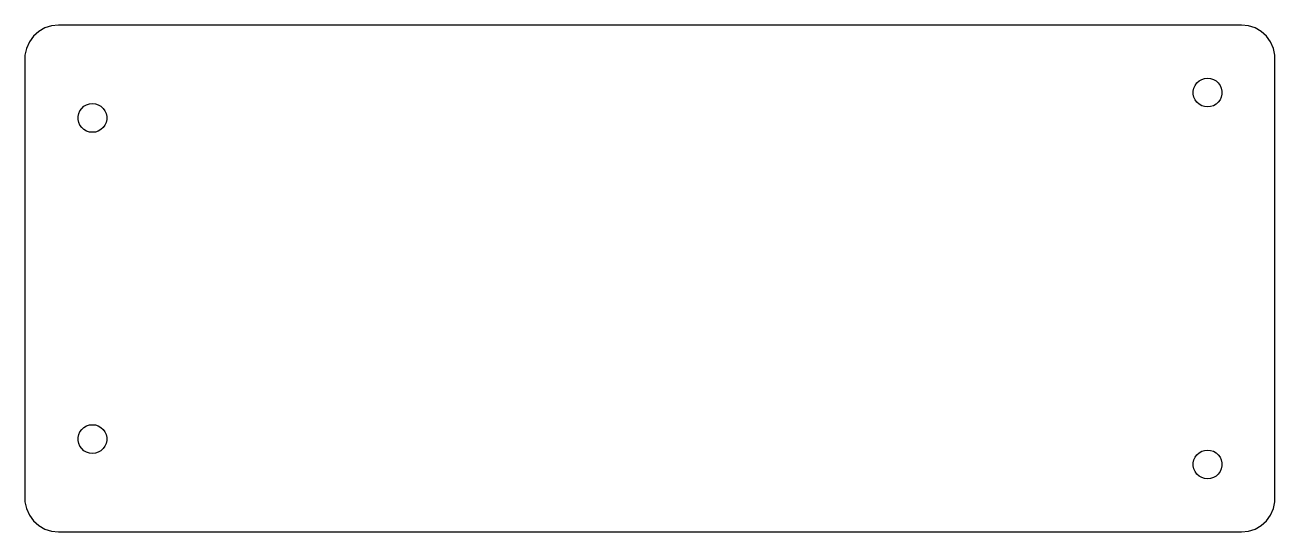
# Model space of a CAD drawing. Header units: metres. Extents: x -185 to 185, y -75 to 75.
import ezdxf

# ---------------------------------------------------------------- set-up
doc = ezdxf.new("R2010")
doc.units = ezdxf.units.M

msp = doc.modelspace()

# ---------------------------------------------------------------- linework, layer by layer
for p, q in [((-179.067, 74.1355), (-180.878, 73.0902)), ((-177.079, 74.7815), (-179.067, 74.1355)), ((-175, 75), (-177.079, 74.7815)), ((175, 75), (-175, 75)), ((177.079, 74.7815), (175, 75)), ((179.067, 74.1355), (177.079, 74.7815)), ((180.878, 73.0902), (179.067, 74.1355)), ((-182.431, 71.6913), (-183.66, 70)), ((-180.878, 73.0902), (-182.431, 71.6913)), ((182.431, 71.6913), (180.878, 73.0902)), ((183.66, 70), (182.431, 71.6913)), ((-184.511, 68.0902), (-184.945, 66.0453)), ((-183.66, 70), (-184.511, 68.0902)), ((184.511, 68.0902), (183.66, 70)), ((184.945, 66.0453), (184.511, 68.0902)), ((-184.945, 66.0453), (-184.945, -66.0453)), ((184.945, -66.0453), (184.945, 66.0453)), ((164.116, 59.1571), (165, 59.25)), ((165, 59.25), (165.884, 59.1571)), ((160.773, 55.4442), (160.958, 56.3133)), ((160.958, 56.3133), (161.319, 57.125)), ((161.319, 57.125), (161.842, 57.8438)), ((161.842, 57.8438), (162.502, 58.4383)), ((162.502, 58.4383), (163.271, 58.8826)), ((163.271, 58.8826), (164.116, 59.1571)), ((165.884, 59.1571), (166.729, 58.8826)), ((166.729, 58.8826), (167.498, 58.4383)), ((167.498, 58.4383), (168.158, 57.8438)), ((168.158, 57.8438), (168.681, 57.125)), ((168.681, 57.125), (169.042, 56.3133)), ((169.042, 56.3133), (169.227, 55.4442)), ((160.773, 54.5557), (160.773, 55.4442)), ((160.958, 53.6867), (160.773, 54.5557)), ((161.319, 52.875), (160.958, 53.6867)), ((161.842, 52.1562), (161.319, 52.875)), ((162.502, 51.5617), (161.842, 52.1562)), ((168.158, 52.1562), (167.498, 51.5617)), ((168.681, 52.875), (168.158, 52.1562)), ((169.042, 53.6867), (168.681, 52.875)), ((169.227, 54.5557), (169.042, 53.6867)), ((169.227, 55.4442), (169.227, 54.5557)), ((-169.227, 47.9442), (-169.042, 48.8133)), ((-169.042, 48.8133), (-168.681, 49.625)), ((-168.681, 49.625), (-168.158, 50.3438)), ((-168.158, 50.3438), (-167.498, 50.9383)), ((-167.498, 50.9383), (-166.729, 51.3826)), ((-166.729, 51.3826), (-165.884, 51.6571)), ((-165.884, 51.6571), (-165, 51.75)), ((-165, 51.75), (-164.116, 51.6571)), ((-164.116, 51.6571), (-163.271, 51.3826)), ((-163.271, 51.3826), (-162.502, 50.9383)), ((-162.502, 50.9383), (-161.842, 50.3438)), ((-161.842, 50.3438), (-161.319, 49.625)), ((-161.319, 49.625), (-160.958, 48.8133)), ((-160.958, 48.8133), (-160.773, 47.9442)), ((163.271, 51.1174), (162.502, 51.5617)), ((164.116, 50.8429), (163.271, 51.1174)), ((165, 50.75), (164.116, 50.8429)), ((165.884, 50.8429), (165, 50.75)), ((166.729, 51.1174), (165.884, 50.8429)), ((167.498, 51.5617), (166.729, 51.1174)), ((-169.227, 47.0558), (-169.227, 47.9442)), ((-169.042, 46.1867), (-169.227, 47.0558)), ((-168.681, 45.375), (-169.042, 46.1867)), ((-168.158, 44.6562), (-168.681, 45.375)), ((-167.498, 44.0617), (-168.158, 44.6562)), ((-161.842, 44.6562), (-162.502, 44.0617)), ((-161.319, 45.375), (-161.842, 44.6562)), ((-160.958, 46.1867), (-161.319, 45.375)), ((-160.773, 47.0558), (-160.958, 46.1867)), ((-160.773, 47.9442), (-160.773, 47.0558)), ((-166.729, 43.6174), (-167.498, 44.0617)), ((-165.884, 43.3429), (-166.729, 43.6174)), ((-165, 43.25), (-165.884, 43.3429)), ((-164.116, 43.3429), (-165, 43.25)), ((-163.271, 43.6174), (-164.116, 43.3429)), ((-162.502, 44.0617), (-163.271, 43.6174)), ((-168.158, -44.6562), (-167.498, -44.0617)), ((-167.498, -44.0617), (-166.729, -43.6174)), ((-166.729, -43.6174), (-165.884, -43.3429)), ((-165.884, -43.3429), (-165, -43.25)), ((-165, -43.25), (-164.116, -43.3429)), ((-164.116, -43.3429), (-163.271, -43.6174)), ((-163.271, -43.6174), (-162.502, -44.0617)), ((-162.502, -44.0617), (-161.842, -44.6562)), ((-169.227, -47.0557), (-169.042, -46.1867)), ((-169.227, -47.9442), (-169.227, -47.0557)), ((-169.042, -48.8133), (-169.227, -47.9442)), ((-169.042, -46.1867), (-168.681, -45.375)), ((-168.681, -45.375), (-168.158, -44.6562)), ((-161.842, -44.6562), (-161.319, -45.375)), ((-161.319, -45.375), (-160.958, -46.1867)), ((-160.958, -46.1867), (-160.773, -47.0557)), ((-160.773, -47.9442), (-160.958, -48.8133)), ((-160.773, -47.0557), (-160.773, -47.9442)), ((-168.681, -49.625), (-169.042, -48.8133)), ((-168.158, -50.3438), (-168.681, -49.625)), ((-167.498, -50.9383), (-168.158, -50.3438)), ((-166.729, -51.3826), (-167.498, -50.9383)), ((-165.884, -51.6571), (-166.729, -51.3826)), ((-165, -51.75), (-165.884, -51.6571)), ((-164.116, -51.6571), (-165, -51.75)), ((-163.271, -51.3826), (-164.116, -51.6571)), ((-162.502, -50.9383), (-163.271, -51.3826)), ((-161.842, -50.3438), (-162.502, -50.9383)), ((-161.319, -49.625), (-161.842, -50.3438)), ((-160.958, -48.8133), (-161.319, -49.625)), ((161.842, -52.1562), (162.502, -51.5617)), ((162.502, -51.5617), (163.271, -51.1174)), ((163.271, -51.1174), (164.116, -50.8429)), ((164.116, -50.8429), (165, -50.75)), ((165, -50.75), (165.884, -50.8429)), ((165.884, -50.8429), (166.729, -51.1174)), ((166.729, -51.1174), (167.498, -51.5617)), ((167.498, -51.5617), (168.158, -52.1562)), ((160.773, -54.5558), (160.958, -53.6867)), ((160.773, -55.4442), (160.773, -54.5558)), ((160.958, -56.3133), (160.773, -55.4442)), ((160.958, -53.6867), (161.319, -52.875)), ((161.319, -52.875), (161.842, -52.1562)), ((168.158, -52.1562), (168.681, -52.875)), ((168.681, -52.875), (169.042, -53.6867)), ((169.042, -53.6867), (169.227, -54.5558)), ((169.227, -55.4442), (169.042, -56.3133)), ((169.227, -54.5558), (169.227, -55.4442)), ((161.319, -57.125), (160.958, -56.3133)), ((161.842, -57.8438), (161.319, -57.125)), ((162.502, -58.4383), (161.842, -57.8438)), ((163.271, -58.8826), (162.502, -58.4383)), ((164.116, -59.1571), (163.271, -58.8826)), ((165, -59.25), (164.116, -59.1571)), ((165.884, -59.1571), (165, -59.25)), ((166.729, -58.8826), (165.884, -59.1571)), ((167.498, -58.4383), (166.729, -58.8826)), ((168.158, -57.8438), (167.498, -58.4383)), ((168.681, -57.125), (168.158, -57.8438)), ((169.042, -56.3133), (168.681, -57.125)), ((-184.945, -66.0453), (-184.511, -68.0902)), ((184.511, -68.0902), (184.945, -66.0453)), ((-184.511, -68.0902), (-183.66, -70)), ((-183.66, -70), (-182.431, -71.6913)), ((182.431, -71.6913), (183.66, -70)), ((183.66, -70), (184.511, -68.0902)), ((-182.431, -71.6913), (-180.878, -73.0902)), ((-180.878, -73.0902), (-179.067, -74.1355)), ((179.067, -74.1355), (180.878, -73.0902)), ((180.878, -73.0902), (182.431, -71.6913)), ((-179.067, -74.1355), (-177.079, -74.7815)), ((-177.079, -74.7815), (-175, -75)), ((-175, -75), (175, -75)), ((175, -75), (177.079, -74.7815)), ((177.079, -74.7815), (179.067, -74.1355))]:
    msp.add_line(p, q)

doc.saveas('drawing.dxf')
